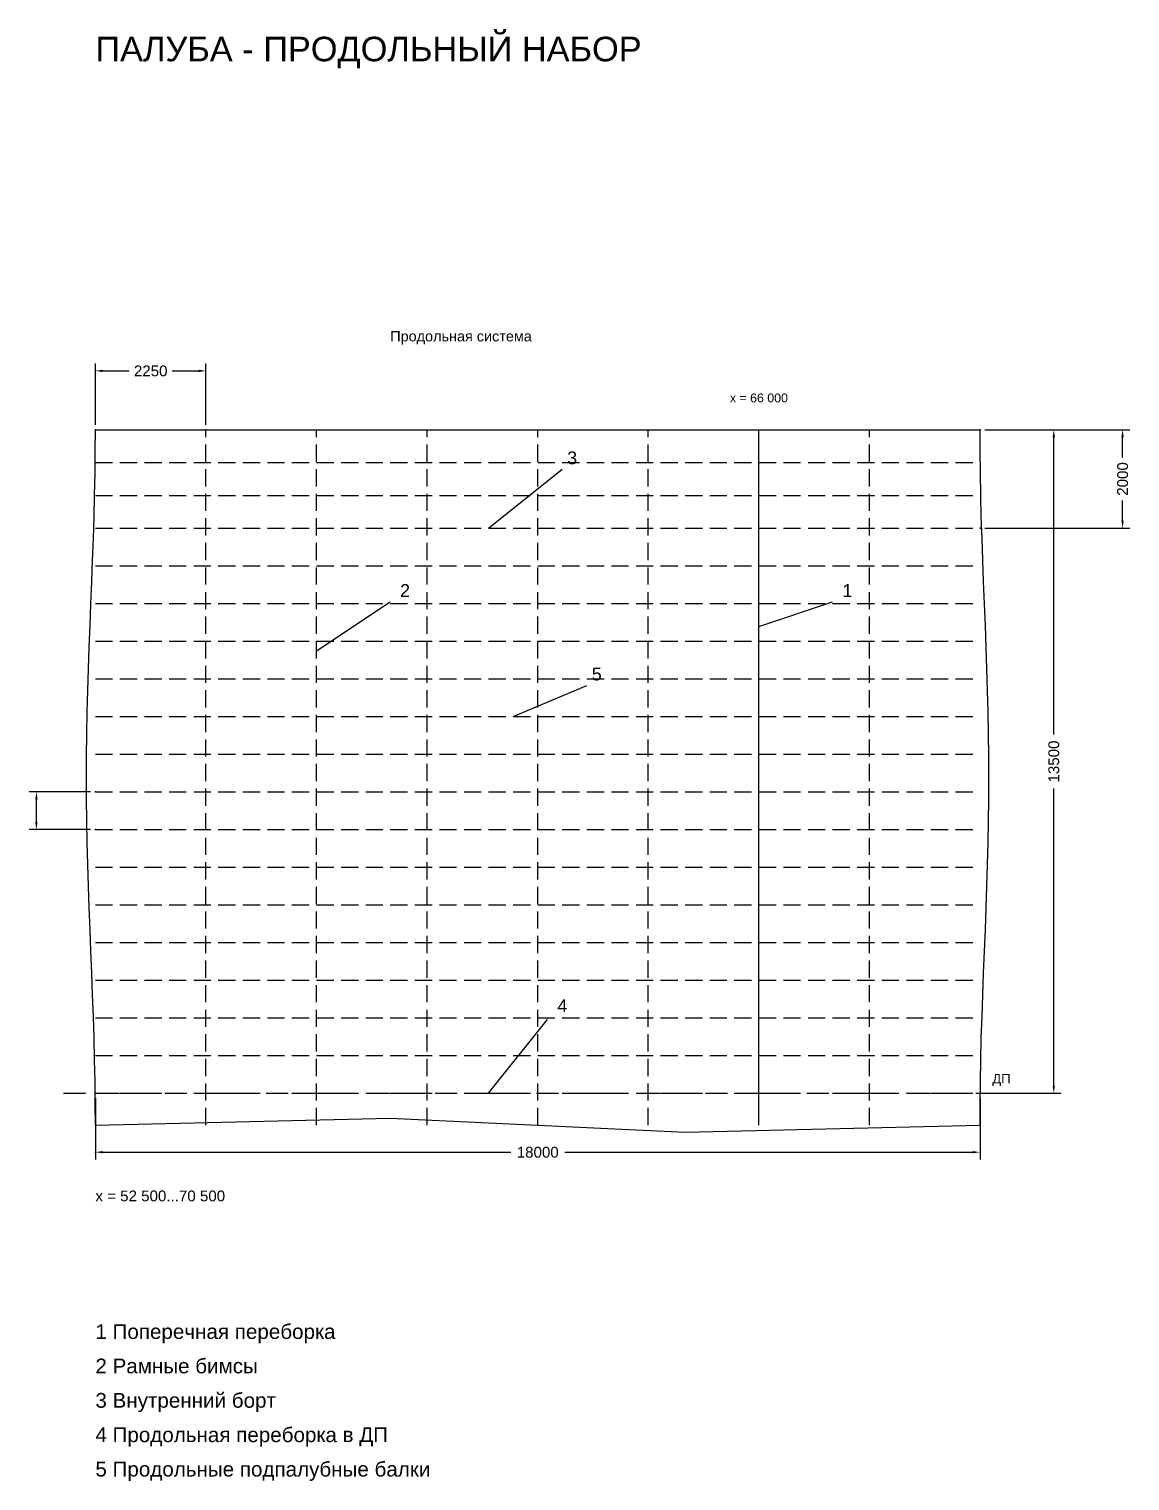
# Model space of a CAD drawing. Header units: millimetres. Extents: x -5500 to 159150, y -17410 to 188095.
# Drawn here: x 36650 to 59050, y 93110 to 122656 of the extents above; entities that cross this region are included whole.
import ezdxf
from ezdxf.enums import TextEntityAlignment as Align

# ---------------------------------------------------------------- set-up
doc = ezdxf.new("R2010")
doc.units = ezdxf.units.MM
for name, color, linetype in [('ARR_0', 7, 'Continuous'), ('ARR_BOUNDARY', 1, 'Continuous'), ('ARR_CENTER', 3, 'Continuous'), ('ARR_Defpoints', 7, 'Continuous'), ('ARR_HULL', 7, 'Continuous'), ('ARR_NOTE', 7, 'Continuous'), ('ARR_PRIMARY', 1, 'Continuous'), ('ARR_SECONDARY', 4, 'Continuous')]:
    doc.layers.add(name, color=color, linetype=linetype)
doc.styles.add('unicode', font='arial.ttf')

# ---------------------------------------------------------------- blocks, each defined once
blk = doc.blocks.new('_CLOSEDFILLED0')
at = {"layer": 'ARR_0', "color": 0, "linetype": 'ByBlock'}
blk.add_solid([(-1, 0.16), (0, 0), (-1, -0.16)], dxfattribs=at)

msp = doc.modelspace()

# ---------------------------------------------------------------- linework, layer by layer
at = {"layer": 'ARR_0', "color": 2}
for p, q in [((38000, 114600), (38000, 115850)), ((40250, 114600), (40250, 115850)), ((38150, 115700), (38685, 115700)), ((39565, 115700), (40100, 115700)), ((56100, 114500), (57650, 114500)), ((56100, 114500), (59050, 114500)), ((57500, 108300), (57500, 114350)), ((58900, 113940), (58900, 114350)), ((58900, 112650), (58900, 113060)), ((56100, 112500), (59050, 112500)), ((37900, 107133), (36650, 107133)), ((36800, 106517), (36800, 106983)), ((57500, 101150), (57500, 107200)), ((37900, 106367), (36650, 106367)), ((38000, 100900), (38000, 99650)), ((56000, 100900), (56000, 99650)), ((56100, 101000), (57650, 101000)), ((38150, 99800), (46450, 99800)), ((47550, 99800), (55850, 99800))]:
    msp.add_line(p, q, dxfattribs=at)
at = {"layer": 'ARR_BOUNDARY'}
msp.add_line((51500, 100350), (51500, 114500), dxfattribs=at)
at = {"layer": 'ARR_CENTER'}
for p, q in [((37350, 101000), (37797, 101000)), ((38038, 101000), (38484, 101000)), ((38725, 101000), (39172, 101000)), ((39412, 101000), (39859, 101000)), ((40100, 101000), (40547, 101000)), ((40788, 101000), (41234, 101000)), ((41475, 101000), (41922, 101000)), ((42162, 101000), (42609, 101000)), ((42850, 101000), (43297, 101000)), ((43537, 101000), (43984, 101000)), ((44225, 101000), (44672, 101000)), ((44912, 101000), (45359, 101000)), ((45600, 101000), (46047, 101000)), ((46288, 101000), (46734, 101000)), ((46975, 101000), (47422, 101000)), ((47662, 101000), (48109, 101000)), ((48350, 101000), (48797, 101000)), ((49038, 101000), (49484, 101000)), ((49725, 101000), (50172, 101000)), ((50412, 101000), (50859, 101000)), ((51100, 101000), (51547, 101000)), ((51787, 101000), (52234, 101000)), ((52475, 101000), (52922, 101000)), ((53162, 101000), (53609, 101000)), ((53850, 101000), (54297, 101000)), ((54538, 101000), (54984, 101000)), ((55225, 101000), (55672, 101000)), ((55912, 101000), (56359, 101000))]:
    msp.add_line(p, q, dxfattribs=at)
at = {"layer": 'ARR_Defpoints'}
for p in [(38000, 115700), (38000, 114500), (40250, 114500), (56000, 114500), (56000, 114500), (56000, 112500), (58900, 112500), (38000, 107133), (36800, 106367), (38000, 106367), (38000, 101000), (56000, 101000), (56000, 101000), (57500, 101000), (38000, 99800)]:
    msp.add_point(p, dxfattribs=at)
at = {"layer": 'ARR_HULL'}
msp.add_line((38000, 114500), (56000, 114500), dxfattribs=at)
for points in [[(38000, 100350), (37998, 100792), (37993, 101234), (37985, 101677), (37974, 102119), (37960, 102561), (37944, 103003), (37928, 103445), (37910, 103888), (37892, 104330), (37876, 104772), (37860, 105214), (37846, 105656), (37835, 106098), (37827, 106541), (37822, 106983), (37820, 107425), (37822, 107867), (37827, 108309), (37835, 108752), (37846, 109194), (37860, 109636), (37876, 110078), (37892, 110520), (37910, 110962), (37928, 111405), (37944, 111847), (37960, 112289), (37974, 112731), (37985, 113173), (37993, 113616), (37998, 114058), (38000, 114500)], [(56000, 100350), (56002, 100792), (56007, 101234), (56015, 101677), (56026, 102119), (56040, 102561), (56056, 103003), (56072, 103445), (56090, 103888), (56108, 104330), (56124, 104772), (56140, 105214), (56154, 105656), (56165, 106098), (56173, 106541), (56178, 106983), (56180, 107425), (56178, 107867), (56173, 108309), (56165, 108752), (56154, 109194), (56140, 109636), (56124, 110078), (56108, 110520), (56090, 110962), (56072, 111405), (56056, 111847), (56040, 112289), (56026, 112731), (56015, 113173), (56007, 113616), (56002, 114058), (56000, 114500)], [(38000, 100350), (44000, 100490), (50000, 100210), (56000, 100350)]]:
    msp.add_lwpolyline(points, dxfattribs=at)
at = {"layer": 'ARR_NOTE'}
for points in [[(46000, 112500), (47500, 113700)], [(42500, 110000), (44000, 111000)], [(51500, 110500), (53000, 111000)], [(46500, 108667), (48000, 109300)], [(46000, 101000), (47200, 102500)]]:
    msp.add_lwpolyline(points, dxfattribs=at)
at = {"layer": 'ARR_PRIMARY'}
for p, q in [((40250, 114350), (40250, 114500)), ((42500, 114350), (42500, 114500)), ((44750, 114350), (44750, 114500)), ((47000, 114350), (47000, 114500)), ((49250, 114350), (49250, 114500)), ((53750, 114350), (53750, 114500)), ((40250, 113850), (40250, 114200)), ((42500, 113850), (42500, 114200)), ((44750, 113850), (44750, 114200)), ((47000, 113850), (47000, 114200)), ((49250, 113850), (49250, 114200)), ((53750, 113850), (53750, 114200)), ((40250, 113350), (40250, 113700)), ((42500, 113350), (42500, 113700)), ((44750, 113350), (44750, 113700)), ((47000, 113350), (47000, 113700)), ((49250, 113350), (49250, 113700)), ((53750, 113350), (53750, 113700)), ((40250, 112850), (40250, 113200)), ((42500, 112850), (42500, 113200)), ((44750, 112850), (44750, 113200)), ((47000, 112850), (47000, 113200)), ((49250, 112850), (49250, 113200)), ((53750, 112850), (53750, 113200)), ((40250, 112350), (40250, 112700)), ((42500, 112350), (42500, 112700)), ((44750, 112350), (44750, 112700)), ((47000, 112350), (47000, 112700)), ((49250, 112350), (49250, 112700)), ((53750, 112350), (53750, 112700)), ((38000, 112500), (38350, 112500)), ((38500, 112500), (38850, 112500)), ((39000, 112500), (39350, 112500)), ((39500, 112500), (39850, 112500)), ((40000, 112500), (40350, 112500)), ((40500, 112500), (40850, 112500)), ((41000, 112500), (41350, 112500)), ((41500, 112500), (41850, 112500)), ((42000, 112500), (42350, 112500)), ((42500, 112500), (42850, 112500)), ((43000, 112500), (43350, 112500)), ((43500, 112500), (43850, 112500)), ((44000, 112500), (44350, 112500)), ((44500, 112500), (44850, 112500)), ((45000, 112500), (45350, 112500)), ((45500, 112500), (45850, 112500)), ((46000, 112500), (46350, 112500)), ((46500, 112500), (46850, 112500)), ((47000, 112500), (47350, 112500)), ((47500, 112500), (47850, 112500)), ((48000, 112500), (48350, 112500)), ((48500, 112500), (48850, 112500)), ((49000, 112500), (49350, 112500)), ((49500, 112500), (49850, 112500)), ((50000, 112500), (50350, 112500)), ((50500, 112500), (50850, 112500)), ((51000, 112500), (51350, 112500)), ((51500, 112500), (51850, 112500)), ((52000, 112500), (52350, 112500)), ((52500, 112500), (52850, 112500)), ((53000, 112500), (53350, 112500)), ((53500, 112500), (53850, 112500)), ((54000, 112500), (54350, 112500)), ((54500, 112500), (54850, 112500)), ((55000, 112500), (55350, 112500)), ((55500, 112500), (55850, 112500)), ((40250, 111850), (40250, 112200)), ((42500, 111850), (42500, 112200)), ((44750, 111850), (44750, 112200)), ((47000, 111850), (47000, 112200)), ((49250, 111850), (49250, 112200)), ((53750, 111850), (53750, 112200)), ((40250, 111350), (40250, 111700)), ((42500, 111350), (42500, 111700)), ((44750, 111350), (44750, 111700)), ((47000, 111350), (47000, 111700)), ((49250, 111350), (49250, 111700)), ((53750, 111350), (53750, 111700)), ((40250, 110850), (40250, 111200)), ((42500, 110850), (42500, 111200)), ((44750, 110850), (44750, 111200)), ((47000, 110850), (47000, 111200)), ((49250, 110850), (49250, 111200)), ((53750, 110850), (53750, 111200)), ((40250, 110350), (40250, 110700)), ((42500, 110350), (42500, 110700)), ((44750, 110350), (44750, 110700)), ((47000, 110350), (47000, 110700)), ((49250, 110350), (49250, 110700)), ((53750, 110350), (53750, 110700)), ((40250, 109850), (40250, 110200)), ((42500, 109850), (42500, 110200)), ((44750, 109850), (44750, 110200)), ((47000, 109850), (47000, 110200)), ((49250, 109850), (49250, 110200)), ((53750, 109850), (53750, 110200)), ((40250, 109350), (40250, 109700)), ((42500, 109350), (42500, 109700)), ((44750, 109350), (44750, 109700)), ((47000, 109350), (47000, 109700)), ((49250, 109350), (49250, 109700)), ((53750, 109350), (53750, 109700)), ((40250, 108850), (40250, 109200)), ((42500, 108850), (42500, 109200)), ((44750, 108850), (44750, 109200)), ((47000, 108850), (47000, 109200)), ((49250, 108850), (49250, 109200)), ((53750, 108850), (53750, 109200)), ((40250, 108350), (40250, 108700)), ((42500, 108350), (42500, 108700)), ((44750, 108350), (44750, 108700)), ((47000, 108350), (47000, 108700)), ((49250, 108350), (49250, 108700)), ((53750, 108350), (53750, 108700)), ((40250, 107850), (40250, 108200)), ((42500, 107850), (42500, 108200)), ((44750, 107850), (44750, 108200)), ((47000, 107850), (47000, 108200)), ((49250, 107850), (49250, 108200)), ((53750, 107850), (53750, 108200)), ((40250, 107350), (40250, 107700)), ((42500, 107350), (42500, 107700)), ((44750, 107350), (44750, 107700)), ((47000, 107350), (47000, 107700)), ((49250, 107350), (49250, 107700)), ((53750, 107350), (53750, 107700)), ((40250, 106850), (40250, 107200)), ((42500, 106850), (42500, 107200)), ((44750, 106850), (44750, 107200)), ((47000, 106850), (47000, 107200)), ((49250, 106850), (49250, 107200)), ((53750, 106850), (53750, 107200)), ((40250, 106350), (40250, 106700)), ((42500, 106350), (42500, 106700)), ((44750, 106350), (44750, 106700)), ((47000, 106350), (47000, 106700)), ((49250, 106350), (49250, 106700)), ((53750, 106350), (53750, 106700)), ((40250, 105850), (40250, 106200)), ((42500, 105850), (42500, 106200)), ((44750, 105850), (44750, 106200)), ((47000, 105850), (47000, 106200)), ((49250, 105850), (49250, 106200)), ((53750, 105850), (53750, 106200)), ((40250, 105350), (40250, 105700)), ((42500, 105350), (42500, 105700)), ((44750, 105350), (44750, 105700)), ((47000, 105350), (47000, 105700)), ((49250, 105350), (49250, 105700)), ((53750, 105350), (53750, 105700)), ((40250, 104850), (40250, 105200)), ((42500, 104850), (42500, 105200)), ((44750, 104850), (44750, 105200)), ((47000, 104850), (47000, 105200)), ((49250, 104850), (49250, 105200)), ((53750, 104850), (53750, 105200)), ((40250, 104350), (40250, 104700)), ((42500, 104350), (42500, 104700)), ((44750, 104350), (44750, 104700)), ((47000, 104350), (47000, 104700)), ((49250, 104350), (49250, 104700)), ((53750, 104350), (53750, 104700)), ((40250, 103850), (40250, 104200)), ((42500, 103850), (42500, 104200)), ((44750, 103850), (44750, 104200)), ((47000, 103850), (47000, 104200)), ((49250, 103850), (49250, 104200)), ((53750, 103850), (53750, 104200)), ((40250, 103350), (40250, 103700)), ((42500, 103350), (42500, 103700)), ((44750, 103350), (44750, 103700)), ((47000, 103350), (47000, 103700)), ((49250, 103350), (49250, 103700)), ((53750, 103350), (53750, 103700)), ((40250, 102850), (40250, 103200)), ((42500, 102850), (42500, 103200)), ((44750, 102850), (44750, 103200)), ((47000, 102850), (47000, 103200)), ((49250, 102850), (49250, 103200)), ((53750, 102850), (53750, 103200)), ((40250, 102350), (40250, 102700)), ((42500, 102350), (42500, 102700)), ((44750, 102350), (44750, 102700)), ((47000, 102350), (47000, 102700)), ((49250, 102350), (49250, 102700)), ((53750, 102350), (53750, 102700)), ((40250, 101850), (40250, 102200)), ((42500, 101850), (42500, 102200)), ((44750, 101850), (44750, 102200)), ((47000, 101850), (47000, 102200)), ((49250, 101850), (49250, 102200)), ((53750, 101850), (53750, 102200)), ((40250, 101350), (40250, 101700)), ((42500, 101350), (42500, 101700)), ((44750, 101350), (44750, 101700)), ((47000, 101350), (47000, 101700)), ((49250, 101350), (49250, 101700)), ((53750, 101350), (53750, 101700)), ((40250, 100850), (40250, 101200)), ((42500, 100850), (42500, 101200)), ((44750, 100850), (44750, 101200)), ((47000, 100850), (47000, 101200)), ((49250, 100850), (49250, 101200)), ((53750, 100850), (53750, 101200)), ((38000, 101000), (38350, 101000)), ((38500, 101000), (38850, 101000)), ((39000, 101000), (39350, 101000)), ((39500, 101000), (39850, 101000)), ((40000, 101000), (40350, 101000)), ((40500, 101000), (40850, 101000)), ((41000, 101000), (41350, 101000)), ((41500, 101000), (41850, 101000)), ((42000, 101000), (42350, 101000)), ((42500, 101000), (42850, 101000)), ((43000, 101000), (43350, 101000)), ((43500, 101000), (43850, 101000)), ((44000, 101000), (44350, 101000)), ((44500, 101000), (44850, 101000)), ((45000, 101000), (45350, 101000)), ((45500, 101000), (45850, 101000)), ((46000, 101000), (46350, 101000)), ((46500, 101000), (46850, 101000)), ((47000, 101000), (47350, 101000)), ((47500, 101000), (47850, 101000)), ((48000, 101000), (48350, 101000)), ((48500, 101000), (48850, 101000)), ((49000, 101000), (49350, 101000)), ((49500, 101000), (49850, 101000)), ((50000, 101000), (50350, 101000)), ((50500, 101000), (50850, 101000)), ((51000, 101000), (51350, 101000)), ((51500, 101000), (51850, 101000)), ((52000, 101000), (52350, 101000)), ((52500, 101000), (52850, 101000)), ((53000, 101000), (53350, 101000)), ((53500, 101000), (53850, 101000)), ((54000, 101000), (54350, 101000)), ((54500, 101000), (54850, 101000)), ((55000, 101000), (55350, 101000)), ((55500, 101000), (55850, 101000)), ((40250, 100350), (40250, 100700)), ((42500, 100350), (42500, 100700)), ((44750, 100350), (44750, 100700)), ((47000, 100350), (47000, 100700)), ((49250, 100350), (49250, 100700)), ((53750, 100350), (53750, 100700))]:
    msp.add_line(p, q, dxfattribs=at)
at = {"layer": 'ARR_SECONDARY'}
for p, q in [((38000, 113833), (38350, 113833)), ((38500, 113833), (38850, 113833)), ((39000, 113833), (39350, 113833)), ((39500, 113833), (39850, 113833)), ((40000, 113833), (40350, 113833)), ((40500, 113833), (40850, 113833)), ((41000, 113833), (41350, 113833)), ((41500, 113833), (41850, 113833)), ((42000, 113833), (42350, 113833)), ((42500, 113833), (42850, 113833)), ((43000, 113833), (43350, 113833)), ((43500, 113833), (43850, 113833)), ((44000, 113833), (44350, 113833)), ((44500, 113833), (44850, 113833)), ((45000, 113833), (45350, 113833)), ((45500, 113833), (45850, 113833)), ((46000, 113833), (46350, 113833)), ((46500, 113833), (46850, 113833)), ((47000, 113833), (47350, 113833)), ((47500, 113833), (47850, 113833)), ((48000, 113833), (48350, 113833)), ((48500, 113833), (48850, 113833)), ((49000, 113833), (49350, 113833)), ((49500, 113833), (49850, 113833)), ((50000, 113833), (50350, 113833)), ((50500, 113833), (50850, 113833)), ((51000, 113833), (51350, 113833)), ((51500, 113833), (51850, 113833)), ((52000, 113833), (52350, 113833)), ((52500, 113833), (52850, 113833)), ((53000, 113833), (53350, 113833)), ((53500, 113833), (53850, 113833)), ((54000, 113833), (54350, 113833)), ((54500, 113833), (54850, 113833)), ((55000, 113833), (55350, 113833)), ((55500, 113833), (55850, 113833)), ((38000, 113167), (38350, 113167)), ((38500, 113167), (38850, 113167)), ((39000, 113167), (39350, 113167)), ((39500, 113167), (39850, 113167)), ((40000, 113167), (40350, 113167)), ((40500, 113167), (40850, 113167)), ((41000, 113167), (41350, 113167)), ((41500, 113167), (41850, 113167)), ((42000, 113167), (42350, 113167)), ((42500, 113167), (42850, 113167)), ((43000, 113167), (43350, 113167)), ((43500, 113167), (43850, 113167)), ((44000, 113167), (44350, 113167)), ((44500, 113167), (44850, 113167)), ((45000, 113167), (45350, 113167)), ((45500, 113167), (45850, 113167)), ((46000, 113167), (46350, 113167)), ((46500, 113167), (46850, 113167)), ((47000, 113167), (47350, 113167)), ((47500, 113167), (47850, 113167)), ((48000, 113167), (48350, 113167)), ((48500, 113167), (48850, 113167)), ((49000, 113167), (49350, 113167)), ((49500, 113167), (49850, 113167)), ((50000, 113167), (50350, 113167)), ((50500, 113167), (50850, 113167)), ((51000, 113167), (51350, 113167)), ((51500, 113167), (51850, 113167)), ((52000, 113167), (52350, 113167)), ((52500, 113167), (52850, 113167)), ((53000, 113167), (53350, 113167)), ((53500, 113167), (53850, 113167)), ((54000, 113167), (54350, 113167)), ((54500, 113167), (54850, 113167)), ((55000, 113167), (55350, 113167)), ((55500, 113167), (55850, 113167)), ((38000, 111733), (38350, 111733)), ((38500, 111733), (38850, 111733)), ((39000, 111733), (39350, 111733)), ((39500, 111733), (39850, 111733)), ((40000, 111733), (40350, 111733)), ((40500, 111733), (40850, 111733)), ((41000, 111733), (41350, 111733)), ((41500, 111733), (41850, 111733)), ((42000, 111733), (42350, 111733)), ((42500, 111733), (42850, 111733)), ((43000, 111733), (43350, 111733)), ((43500, 111733), (43850, 111733)), ((44000, 111733), (44350, 111733)), ((44500, 111733), (44850, 111733)), ((45000, 111733), (45350, 111733)), ((45500, 111733), (45850, 111733)), ((46000, 111733), (46350, 111733)), ((46500, 111733), (46850, 111733)), ((47000, 111733), (47350, 111733)), ((47500, 111733), (47850, 111733)), ((48000, 111733), (48350, 111733)), ((48500, 111733), (48850, 111733)), ((49000, 111733), (49350, 111733)), ((49500, 111733), (49850, 111733)), ((50000, 111733), (50350, 111733)), ((50500, 111733), (50850, 111733)), ((51000, 111733), (51350, 111733)), ((51500, 111733), (51850, 111733)), ((52000, 111733), (52350, 111733)), ((52500, 111733), (52850, 111733)), ((53000, 111733), (53350, 111733)), ((53500, 111733), (53850, 111733)), ((54000, 111733), (54350, 111733)), ((54500, 111733), (54850, 111733)), ((55000, 111733), (55350, 111733)), ((55500, 111733), (55850, 111733)), ((38000, 110967), (38350, 110967)), ((38500, 110967), (38850, 110967)), ((39000, 110967), (39350, 110967)), ((39500, 110967), (39850, 110967)), ((40000, 110967), (40350, 110967)), ((40500, 110967), (40850, 110967)), ((41000, 110967), (41350, 110967)), ((41500, 110967), (41850, 110967)), ((42000, 110967), (42350, 110967)), ((42500, 110967), (42850, 110967)), ((43000, 110967), (43350, 110967)), ((43500, 110967), (43850, 110967)), ((44000, 110967), (44350, 110967)), ((44500, 110967), (44850, 110967)), ((45000, 110967), (45350, 110967)), ((45500, 110967), (45850, 110967)), ((46000, 110967), (46350, 110967)), ((46500, 110967), (46850, 110967)), ((47000, 110967), (47350, 110967)), ((47500, 110967), (47850, 110967)), ((48000, 110967), (48350, 110967)), ((48500, 110967), (48850, 110967)), ((49000, 110967), (49350, 110967)), ((49500, 110967), (49850, 110967)), ((50000, 110967), (50350, 110967)), ((50500, 110967), (50850, 110967)), ((51000, 110967), (51350, 110967)), ((51500, 110967), (51850, 110967)), ((52000, 110967), (52350, 110967)), ((52500, 110967), (52850, 110967)), ((53000, 110967), (53350, 110967)), ((53500, 110967), (53850, 110967)), ((54000, 110967), (54350, 110967)), ((54500, 110967), (54850, 110967)), ((55000, 110967), (55350, 110967)), ((55500, 110967), (55850, 110967)), ((38000, 110200), (38350, 110200)), ((38500, 110200), (38850, 110200)), ((39000, 110200), (39350, 110200)), ((39500, 110200), (39850, 110200)), ((40000, 110200), (40350, 110200)), ((40500, 110200), (40850, 110200)), ((41000, 110200), (41350, 110200)), ((41500, 110200), (41850, 110200)), ((42000, 110200), (42350, 110200)), ((42500, 110200), (42850, 110200)), ((43000, 110200), (43350, 110200)), ((43500, 110200), (43850, 110200)), ((44000, 110200), (44350, 110200)), ((44500, 110200), (44850, 110200)), ((45000, 110200), (45350, 110200)), ((45500, 110200), (45850, 110200)), ((46000, 110200), (46350, 110200)), ((46500, 110200), (46850, 110200)), ((47000, 110200), (47350, 110200)), ((47500, 110200), (47850, 110200)), ((48000, 110200), (48350, 110200)), ((48500, 110200), (48850, 110200)), ((49000, 110200), (49350, 110200)), ((49500, 110200), (49850, 110200)), ((50000, 110200), (50350, 110200)), ((50500, 110200), (50850, 110200)), ((51000, 110200), (51350, 110200)), ((51500, 110200), (51850, 110200)), ((52000, 110200), (52350, 110200)), ((52500, 110200), (52850, 110200)), ((53000, 110200), (53350, 110200)), ((53500, 110200), (53850, 110200)), ((54000, 110200), (54350, 110200)), ((54500, 110200), (54850, 110200)), ((55000, 110200), (55350, 110200)), ((55500, 110200), (55850, 110200)), ((38000, 109433), (38350, 109433)), ((38500, 109433), (38850, 109433)), ((39000, 109433), (39350, 109433)), ((39500, 109433), (39850, 109433)), ((40000, 109433), (40350, 109433)), ((40500, 109433), (40850, 109433)), ((41000, 109433), (41350, 109433)), ((41500, 109433), (41850, 109433)), ((42000, 109433), (42350, 109433)), ((42500, 109433), (42850, 109433)), ((43000, 109433), (43350, 109433)), ((43500, 109433), (43850, 109433)), ((44000, 109433), (44350, 109433)), ((44500, 109433), (44850, 109433)), ((45000, 109433), (45350, 109433)), ((45500, 109433), (45850, 109433)), ((46000, 109433), (46350, 109433)), ((46500, 109433), (46850, 109433)), ((47000, 109433), (47350, 109433)), ((47500, 109433), (47850, 109433)), ((48000, 109433), (48350, 109433)), ((48500, 109433), (48850, 109433)), ((49000, 109433), (49350, 109433)), ((49500, 109433), (49850, 109433)), ((50000, 109433), (50350, 109433)), ((50500, 109433), (50850, 109433)), ((51000, 109433), (51350, 109433)), ((51500, 109433), (51850, 109433)), ((52000, 109433), (52350, 109433)), ((52500, 109433), (52850, 109433)), ((53000, 109433), (53350, 109433)), ((53500, 109433), (53850, 109433)), ((54000, 109433), (54350, 109433)), ((54500, 109433), (54850, 109433)), ((55000, 109433), (55350, 109433)), ((55500, 109433), (55850, 109433)), ((38000, 108667), (38350, 108667)), ((38500, 108667), (38850, 108667)), ((39000, 108667), (39350, 108667)), ((39500, 108667), (39850, 108667)), ((40000, 108667), (40350, 108667)), ((40500, 108667), (40850, 108667)), ((41000, 108667), (41350, 108667)), ((41500, 108667), (41850, 108667)), ((42000, 108667), (42350, 108667)), ((42500, 108667), (42850, 108667)), ((43000, 108667), (43350, 108667)), ((43500, 108667), (43850, 108667)), ((44000, 108667), (44350, 108667)), ((44500, 108667), (44850, 108667)), ((45000, 108667), (45350, 108667)), ((45500, 108667), (45850, 108667)), ((46000, 108667), (46350, 108667)), ((46500, 108667), (46850, 108667)), ((47000, 108667), (47350, 108667)), ((47500, 108667), (47850, 108667)), ((48000, 108667), (48350, 108667)), ((48500, 108667), (48850, 108667)), ((49000, 108667), (49350, 108667)), ((49500, 108667), (49850, 108667)), ((50000, 108667), (50350, 108667)), ((50500, 108667), (50850, 108667)), ((51000, 108667), (51350, 108667)), ((51500, 108667), (51850, 108667)), ((52000, 108667), (52350, 108667)), ((52500, 108667), (52850, 108667)), ((53000, 108667), (53350, 108667)), ((53500, 108667), (53850, 108667)), ((54000, 108667), (54350, 108667)), ((54500, 108667), (54850, 108667)), ((55000, 108667), (55350, 108667)), ((55500, 108667), (55850, 108667)), ((38000, 107900), (38350, 107900)), ((38500, 107900), (38850, 107900)), ((39000, 107900), (39350, 107900)), ((39500, 107900), (39850, 107900)), ((40000, 107900), (40350, 107900)), ((40500, 107900), (40850, 107900)), ((41000, 107900), (41350, 107900)), ((41500, 107900), (41850, 107900)), ((42000, 107900), (42350, 107900)), ((42500, 107900), (42850, 107900)), ((43000, 107900), (43350, 107900)), ((43500, 107900), (43850, 107900)), ((44000, 107900), (44350, 107900)), ((44500, 107900), (44850, 107900)), ((45000, 107900), (45350, 107900)), ((45500, 107900), (45850, 107900)), ((46000, 107900), (46350, 107900)), ((46500, 107900), (46850, 107900)), ((47000, 107900), (47350, 107900)), ((47500, 107900), (47850, 107900)), ((48000, 107900), (48350, 107900)), ((48500, 107900), (48850, 107900)), ((49000, 107900), (49350, 107900)), ((49500, 107900), (49850, 107900)), ((50000, 107900), (50350, 107900)), ((50500, 107900), (50850, 107900)), ((51000, 107900), (51350, 107900)), ((51500, 107900), (51850, 107900)), ((52000, 107900), (52350, 107900)), ((52500, 107900), (52850, 107900)), ((53000, 107900), (53350, 107900)), ((53500, 107900), (53850, 107900)), ((54000, 107900), (54350, 107900)), ((54500, 107900), (54850, 107900)), ((55000, 107900), (55350, 107900)), ((55500, 107900), (55850, 107900)), ((38000, 107133), (38350, 107133)), ((38500, 107133), (38850, 107133)), ((39000, 107133), (39350, 107133)), ((39500, 107133), (39850, 107133)), ((40000, 107133), (40350, 107133)), ((40500, 107133), (40850, 107133)), ((41000, 107133), (41350, 107133)), ((41500, 107133), (41850, 107133)), ((42000, 107133), (42350, 107133)), ((42500, 107133), (42850, 107133)), ((43000, 107133), (43350, 107133)), ((43500, 107133), (43850, 107133)), ((44000, 107133), (44350, 107133)), ((44500, 107133), (44850, 107133)), ((45000, 107133), (45350, 107133)), ((45500, 107133), (45850, 107133)), ((46000, 107133), (46350, 107133)), ((46500, 107133), (46850, 107133)), ((47000, 107133), (47350, 107133)), ((47500, 107133), (47850, 107133)), ((48000, 107133), (48350, 107133)), ((48500, 107133), (48850, 107133)), ((49000, 107133), (49350, 107133)), ((49500, 107133), (49850, 107133)), ((50000, 107133), (50350, 107133)), ((50500, 107133), (50850, 107133)), ((51000, 107133), (51350, 107133)), ((51500, 107133), (51850, 107133)), ((52000, 107133), (52350, 107133)), ((52500, 107133), (52850, 107133)), ((53000, 107133), (53350, 107133)), ((53500, 107133), (53850, 107133)), ((54000, 107133), (54350, 107133)), ((54500, 107133), (54850, 107133)), ((55000, 107133), (55350, 107133)), ((55500, 107133), (55850, 107133)), ((38000, 106367), (38350, 106367)), ((38500, 106367), (38850, 106367)), ((39000, 106367), (39350, 106367)), ((39500, 106367), (39850, 106367)), ((40000, 106367), (40350, 106367)), ((40500, 106367), (40850, 106367)), ((41000, 106367), (41350, 106367)), ((41500, 106367), (41850, 106367)), ((42000, 106367), (42350, 106367)), ((42500, 106367), (42850, 106367)), ((43000, 106367), (43350, 106367)), ((43500, 106367), (43850, 106367)), ((44000, 106367), (44350, 106367)), ((44500, 106367), (44850, 106367)), ((45000, 106367), (45350, 106367)), ((45500, 106367), (45850, 106367)), ((46000, 106367), (46350, 106367)), ((46500, 106367), (46850, 106367)), ((47000, 106367), (47350, 106367)), ((47500, 106367), (47850, 106367)), ((48000, 106367), (48350, 106367)), ((48500, 106367), (48850, 106367)), ((49000, 106367), (49350, 106367)), ((49500, 106367), (49850, 106367)), ((50000, 106367), (50350, 106367)), ((50500, 106367), (50850, 106367)), ((51000, 106367), (51350, 106367)), ((51500, 106367), (51850, 106367)), ((52000, 106367), (52350, 106367)), ((52500, 106367), (52850, 106367)), ((53000, 106367), (53350, 106367)), ((53500, 106367), (53850, 106367)), ((54000, 106367), (54350, 106367)), ((54500, 106367), (54850, 106367)), ((55000, 106367), (55350, 106367)), ((55500, 106367), (55850, 106367)), ((38000, 105600), (38350, 105600)), ((38500, 105600), (38850, 105600)), ((39000, 105600), (39350, 105600)), ((39500, 105600), (39850, 105600)), ((40000, 105600), (40350, 105600)), ((40500, 105600), (40850, 105600)), ((41000, 105600), (41350, 105600)), ((41500, 105600), (41850, 105600)), ((42000, 105600), (42350, 105600)), ((42500, 105600), (42850, 105600)), ((43000, 105600), (43350, 105600)), ((43500, 105600), (43850, 105600)), ((44000, 105600), (44350, 105600)), ((44500, 105600), (44850, 105600)), ((45000, 105600), (45350, 105600)), ((45500, 105600), (45850, 105600)), ((46000, 105600), (46350, 105600)), ((46500, 105600), (46850, 105600)), ((47000, 105600), (47350, 105600)), ((47500, 105600), (47850, 105600)), ((48000, 105600), (48350, 105600)), ((48500, 105600), (48850, 105600)), ((49000, 105600), (49350, 105600)), ((49500, 105600), (49850, 105600)), ((50000, 105600), (50350, 105600)), ((50500, 105600), (50850, 105600)), ((51000, 105600), (51350, 105600)), ((51500, 105600), (51850, 105600)), ((52000, 105600), (52350, 105600)), ((52500, 105600), (52850, 105600)), ((53000, 105600), (53350, 105600)), ((53500, 105600), (53850, 105600)), ((54000, 105600), (54350, 105600)), ((54500, 105600), (54850, 105600)), ((55000, 105600), (55350, 105600)), ((55500, 105600), (55850, 105600)), ((38000, 104833), (38350, 104833)), ((38500, 104833), (38850, 104833)), ((39000, 104833), (39350, 104833)), ((39500, 104833), (39850, 104833)), ((40000, 104833), (40350, 104833)), ((40500, 104833), (40850, 104833)), ((41000, 104833), (41350, 104833)), ((41500, 104833), (41850, 104833)), ((42000, 104833), (42350, 104833)), ((42500, 104833), (42850, 104833)), ((43000, 104833), (43350, 104833)), ((43500, 104833), (43850, 104833)), ((44000, 104833), (44350, 104833)), ((44500, 104833), (44850, 104833)), ((45000, 104833), (45350, 104833)), ((45500, 104833), (45850, 104833)), ((46000, 104833), (46350, 104833)), ((46500, 104833), (46850, 104833)), ((47000, 104833), (47350, 104833)), ((47500, 104833), (47850, 104833)), ((48000, 104833), (48350, 104833)), ((48500, 104833), (48850, 104833)), ((49000, 104833), (49350, 104833)), ((49500, 104833), (49850, 104833)), ((50000, 104833), (50350, 104833)), ((50500, 104833), (50850, 104833)), ((51000, 104833), (51350, 104833)), ((51500, 104833), (51850, 104833)), ((52000, 104833), (52350, 104833)), ((52500, 104833), (52850, 104833)), ((53000, 104833), (53350, 104833)), ((53500, 104833), (53850, 104833)), ((54000, 104833), (54350, 104833)), ((54500, 104833), (54850, 104833)), ((55000, 104833), (55350, 104833)), ((55500, 104833), (55850, 104833)), ((38000, 104067), (38350, 104067)), ((38500, 104067), (38850, 104067)), ((39000, 104067), (39350, 104067)), ((39500, 104067), (39850, 104067)), ((40000, 104067), (40350, 104067)), ((40500, 104067), (40850, 104067)), ((41000, 104067), (41350, 104067)), ((41500, 104067), (41850, 104067)), ((42000, 104067), (42350, 104067)), ((42500, 104067), (42850, 104067)), ((43000, 104067), (43350, 104067)), ((43500, 104067), (43850, 104067)), ((44000, 104067), (44350, 104067)), ((44500, 104067), (44850, 104067)), ((45000, 104067), (45350, 104067)), ((45500, 104067), (45850, 104067)), ((46000, 104067), (46350, 104067)), ((46500, 104067), (46850, 104067)), ((47000, 104067), (47350, 104067)), ((47500, 104067), (47850, 104067)), ((48000, 104067), (48350, 104067)), ((48500, 104067), (48850, 104067)), ((49000, 104067), (49350, 104067)), ((49500, 104067), (49850, 104067)), ((50000, 104067), (50350, 104067)), ((50500, 104067), (50850, 104067)), ((51000, 104067), (51350, 104067)), ((51500, 104067), (51850, 104067)), ((52000, 104067), (52350, 104067)), ((52500, 104067), (52850, 104067)), ((53000, 104067), (53350, 104067)), ((53500, 104067), (53850, 104067)), ((54000, 104067), (54350, 104067)), ((54500, 104067), (54850, 104067)), ((55000, 104067), (55350, 104067)), ((55500, 104067), (55850, 104067)), ((38000, 103300), (38350, 103300)), ((38500, 103300), (38850, 103300)), ((39000, 103300), (39350, 103300)), ((39500, 103300), (39850, 103300)), ((40000, 103300), (40350, 103300)), ((40500, 103300), (40850, 103300)), ((41000, 103300), (41350, 103300)), ((41500, 103300), (41850, 103300)), ((42000, 103300), (42350, 103300)), ((42500, 103300), (42850, 103300)), ((43000, 103300), (43350, 103300)), ((43500, 103300), (43850, 103300)), ((44000, 103300), (44350, 103300)), ((44500, 103300), (44850, 103300)), ((45000, 103300), (45350, 103300)), ((45500, 103300), (45850, 103300)), ((46000, 103300), (46350, 103300)), ((46500, 103300), (46850, 103300)), ((47000, 103300), (47350, 103300)), ((47500, 103300), (47850, 103300)), ((48000, 103300), (48350, 103300)), ((48500, 103300), (48850, 103300)), ((49000, 103300), (49350, 103300)), ((49500, 103300), (49850, 103300)), ((50000, 103300), (50350, 103300)), ((50500, 103300), (50850, 103300)), ((51000, 103300), (51350, 103300)), ((51500, 103300), (51850, 103300)), ((52000, 103300), (52350, 103300)), ((52500, 103300), (52850, 103300)), ((53000, 103300), (53350, 103300)), ((53500, 103300), (53850, 103300)), ((54000, 103300), (54350, 103300)), ((54500, 103300), (54850, 103300)), ((55000, 103300), (55350, 103300)), ((55500, 103300), (55850, 103300)), ((38000, 102533), (38350, 102533)), ((38500, 102533), (38850, 102533)), ((39000, 102533), (39350, 102533)), ((39500, 102533), (39850, 102533)), ((40000, 102533), (40350, 102533)), ((40500, 102533), (40850, 102533)), ((41000, 102533), (41350, 102533)), ((41500, 102533), (41850, 102533)), ((42000, 102533), (42350, 102533)), ((42500, 102533), (42850, 102533)), ((43000, 102533), (43350, 102533)), ((43500, 102533), (43850, 102533)), ((44000, 102533), (44350, 102533)), ((44500, 102533), (44850, 102533)), ((45000, 102533), (45350, 102533)), ((45500, 102533), (45850, 102533)), ((46000, 102533), (46350, 102533)), ((46500, 102533), (46850, 102533)), ((47000, 102533), (47350, 102533)), ((47500, 102533), (47850, 102533)), ((48000, 102533), (48350, 102533)), ((48500, 102533), (48850, 102533)), ((49000, 102533), (49350, 102533)), ((49500, 102533), (49850, 102533)), ((50000, 102533), (50350, 102533)), ((50500, 102533), (50850, 102533)), ((51000, 102533), (51350, 102533)), ((51500, 102533), (51850, 102533)), ((52000, 102533), (52350, 102533)), ((52500, 102533), (52850, 102533)), ((53000, 102533), (53350, 102533)), ((53500, 102533), (53850, 102533)), ((54000, 102533), (54350, 102533)), ((54500, 102533), (54850, 102533)), ((55000, 102533), (55350, 102533)), ((55500, 102533), (55850, 102533)), ((38000, 101767), (38350, 101767)), ((38500, 101767), (38850, 101767)), ((39000, 101767), (39350, 101767)), ((39500, 101767), (39850, 101767)), ((40000, 101767), (40350, 101767)), ((40500, 101767), (40850, 101767)), ((41000, 101767), (41350, 101767)), ((41500, 101767), (41850, 101767)), ((42000, 101767), (42350, 101767)), ((42500, 101767), (42850, 101767)), ((43000, 101767), (43350, 101767)), ((43500, 101767), (43850, 101767)), ((44000, 101767), (44350, 101767)), ((44500, 101767), (44850, 101767)), ((45000, 101767), (45350, 101767)), ((45500, 101767), (45850, 101767)), ((46000, 101767), (46350, 101767)), ((46500, 101767), (46850, 101767)), ((47000, 101767), (47350, 101767)), ((47500, 101767), (47850, 101767)), ((48000, 101767), (48350, 101767)), ((48500, 101767), (48850, 101767)), ((49000, 101767), (49350, 101767)), ((49500, 101767), (49850, 101767)), ((50000, 101767), (50350, 101767)), ((50500, 101767), (50850, 101767)), ((51000, 101767), (51350, 101767)), ((51500, 101767), (51850, 101767)), ((52000, 101767), (52350, 101767)), ((52500, 101767), (52850, 101767)), ((53000, 101767), (53350, 101767)), ((53500, 101767), (53850, 101767)), ((54000, 101767), (54350, 101767)), ((54500, 101767), (54850, 101767)), ((55000, 101767), (55350, 101767)), ((55500, 101767), (55850, 101767))]:
    msp.add_line(p, q, dxfattribs=at)

# ---------------------------------------------------------------- block references
at = {"layer": 'ARR_0', "color": 2, "xscale": 150, "yscale": 150}
for p, rotation in [((38000, 115700), 180), ((57500, 114500), 90), ((58900, 114500), 90), ((58900, 112500), 270), ((36800, 107133), 90), ((36800, 106367), 270), ((57500, 101000), 270), ((38000, 99800), 180)]:
    msp.add_blockref('_CLOSEDFILLED0', p, dxfattribs=dict(at, rotation=rotation))
for p in [(40250, 115700), (56000, 99800)]:
    msp.add_blockref('_CLOSEDFILLED0', p, dxfattribs=at)

# ---------------------------------------------------------------- texts
at = {"layer": 'ARR_0', "color": 7, "style": 'unicode'}
for s, p in [('2250', (39125, 115700)), ('18000', (47000, 99800))]:
    msp.add_text(s, height=220, dxfattribs=at).set_placement(p, align=Align.MIDDLE_CENTER)
for s, p in [('2000', (58900, 113500)), ('13500', (57500, 107750))]:
    msp.add_text(s, height=220, rotation=90, dxfattribs=at).set_placement(p, align=Align.MIDDLE_CENTER)
at = {"layer": 'ARR_NOTE', "style": 'unicode'}
for s, height, p in [('ПАЛУБА - ПРОДОЛЬНЫЙ НАБОР', 500, (38000, 122000)), ('Продольная система', 210, (44000, 116300)), ('3', 260, (47600, 113800)), ('2', 260, (44200, 111100)), ('1', 260, (53200, 111100)), ('5', 260, (48100, 109400)), ('4', 260, (47400, 102650)), ('ДП', 190, (56250, 101200)), ('x = 52 500...70 500', 220, (38000, 98800)), ('1 Поперечная переборка', 300, (38000, 96000)), ('2 Рамные бимсы', 300, (38000, 95300)), ('3 Внутренний борт', 300, (38000, 94600)), ('4 Продольная переборка в ДП', 300, (38000, 93900)), ('5 Продольные подпалубные балки', 300, (38000, 93200))]:
    msp.add_text(s, height=height, dxfattribs=at).set_placement(p)
msp.add_text('x = 66 000', height=180, dxfattribs=at).set_placement((51500, 115150), align=Align.MIDDLE_CENTER)

doc.saveas('drawing.dxf')
